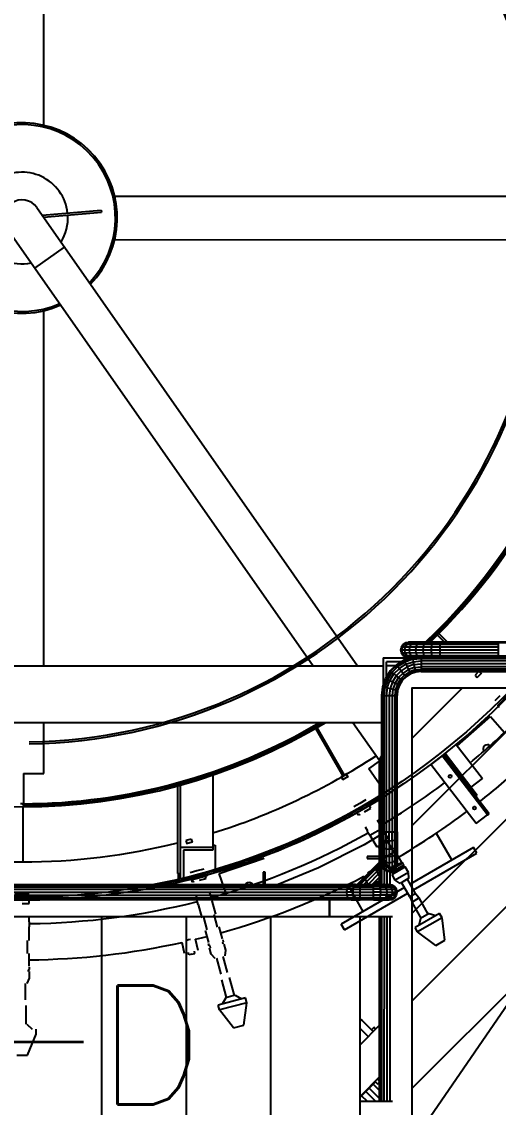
# Model space of a CAD drawing. Header units: metres. Extents: x 0 to 63075, y 0 to 44550.
# Drawn here: x 52740 to 52966, y 39950 to 40464 of the extents above; entities that cross this region are included whole.
import ezdxf
from ezdxf.enums import TextEntityAlignment as Align

# ---------------------------------------------------------------- set-up
doc = ezdxf.new("R2010")
doc.units = ezdxf.units.M
doc.header["$LTSCALE"] = 75
for name, color, linetype in [('GSB', 7, 'Continuous'), ('ML6', 1, 'Continuous'), ('SDM', 7, 'Continuous'), ('SL1', 8, 'Continuous')]:
    doc.layers.add(name, color=color, linetype=linetype)
doc.styles.add('Arial', font='arial.ttf')
doc.styles.add('ROMANS', font='ROMANS.SHX')
doc.styles.add('txt.shx-b', font='txt.shx')
doc.dimstyles.new('75___1-75', dxfattribs={"dimscale": 75, "dimtxt": 2.5, "dimasz": 2, "dimexe": 1.5, "dimexo": 1, "dimgap": 0.5, "dimtad": 1, "dimdec": 0, "dimzin": 12, "dimtxsty": 'ROMANS', "dimcen": 0, "dimclrd": 256, "dimclre": 256, "dimclrt": 3, "dimazin": 3, "dimtfac": 1, "dimtdec": 0, "dimtmove": 0, "dimatfit": 0, "dimfxl": 1, "dimlwd": -1, "dimlwe": -1, "dimarcsym": 0})
doc.dimstyles.new('ANSI_FRACTIONAL_L', dxfattribs={"dimtxt": 0.18, "dimasz": 0.18, "dimexe": 0.18, "dimexo": 0.0625, "dimgap": 0.09, "dimtad": 0, "dimtih": 1, "dimtoh": 1, "dimdec": 4, "dimzin": 0, "dimdsep": 46, "dimtxsty": 'Standard', "dimcen": 0.09, "dimadec": 0, "dimazin": 0, "dimtfac": 1, "dimtdec": 4, "dimtofl": 0, "dimtmove": 0, "dimatfit": 3, "dimfxl": 1, "dimtolj": 1, "dimtzin": 0, "dimarcsym": 0})

# ---------------------------------------------------------------- blocks, each defined once
blk = doc.blocks.new('A$C6bae614f')
at = {"layer": 'SL1'}
h = blk.add_hatch(dxfattribs=at)
h.set_pattern_fill('_USER', color=256, scale=195, angle=44.9981, style=0, pattern_type=0)
h.set_pattern_definition([(44.99813, (326091.56, -18363.04), (-137.8813, 137.89033), [])])
h.paths.add_polyline_path([(367206, 41621.6), (368140.6, 42173.6), (366599.5, 42173.6), (366599.4, 40739.4)])
for p, q in [((365438.6, 43946.7), (365438.7, 45404.5)), ((367120.4, 43722.7), (365662.5, 43722.8)), ((365417.2, 43687.3), (366428.1, 42243.5)), ((365434, 43663.3), (365620, 43679.6)), ((365438.2, 43657.3), (365620.5, 43673.2)), ((365620, 43679.6), (365620.5, 43673.2)), ((365323.6, 43621.8), (366288.5, 42243.5)), ((365662.5, 43586.3), (367120.4, 43586.2)), ((365411, 43496.9), (365504.6, 43562.5)), ((365438.6, 42243.5), (365438.6, 43362.4)), ((366810.4, 42849.1), (366815.9, 42845.9)), ((366679.8, 42340.6), (366702.4, 42317.9)), ((366711.4, 42317.9), (366684.3, 42345.1)), ((366566.3, 42302.8), (366571.6, 42310.7)), ((366569.4, 42302.8), (366574.5, 42310.7)), ((366571.6, 42310.7), (366579.5, 42316)), ((366871.7, 42310.7), (366571.6, 42310.7)), ((366574.5, 42310.7), (366582.2, 42316)), ((366578.4, 42302.8), (366583.2, 42310.7)), ((366579.5, 42316), (366588.8, 42317.9)), ((373156.2, 42315.8), (366579.5, 42316)), ((366582.2, 42316), (366591.3, 42317.9)), ((366583.2, 42310.7), (366590.3, 42316)), ((373146.8, 42317.7), (366588.8, 42317.9)), ((366590.3, 42316), (366598.7, 42317.9)), ((366593, 42302.8), (366597.2, 42310.7)), ((366597.2, 42310.7), (366603.3, 42316)), ((366603.3, 42316), (366610.6, 42317.9)), ((366612.4, 42302.8), (366615.7, 42310.7)), ((366615.7, 42310.7), (366620.7, 42316)), ((366620.7, 42316), (366626.5, 42317.9)), ((366635.7, 42302.8), (366638, 42310.7)), ((366638, 42310.7), (366641.4, 42316)), ((366641.4, 42316), (366645.4, 42317.9)), ((366661.6, 42302.8), (366662.7, 42310.7)), ((366662.7, 42310.7), (366664.5, 42316)), ((366664.5, 42316), (366666.6, 42317.9)), ((366688.8, 42316), (366688.8, 42317.9)), ((366688.8, 42310.7), (366688.8, 42316)), ((366688.8, 42302.8), (366688.8, 42310.7)), ((366871.7, 42313.5), (366871.7, 42274.4)), ((366564.4, 42293.5), (366566.3, 42302.8)), ((366871.7, 42293.5), (366564.4, 42293.5)), ((366566.3, 42284.2), (366564.4, 42293.5)), ((366871.7, 42302.8), (366566.3, 42302.8)), ((366571.6, 42276.2), (366566.3, 42284.2)), ((366871.7, 42284.1), (366566.3, 42284.2)), ((366567.5, 42293.5), (366569.4, 42302.8)), ((366569.4, 42284.2), (366567.5, 42293.5)), ((366574.5, 42276.2), (366569.4, 42284.2)), ((366574.5, 42276.2), (366571.6, 42276.2)), ((366579.5, 42271), (366571.6, 42276.2)), ((366600.4, 42271.3), (366574.1, 42262.1)), ((366574.5, 42276.2), (366871.7, 42276.2)), ((366582.2, 42271), (366574.5, 42276.2)), ((366576.7, 42293.5), (366578.4, 42302.8)), ((366578.4, 42284.2), (366576.7, 42293.5)), ((366583.2, 42276.2), (366578.4, 42284.2)), ((366579.5, 42271), (366599.5, 42271)), ((366588.8, 42269.1), (366579.5, 42271)), ((366582.2, 42271), (366591.3, 42269.1)), ((366590.3, 42271), (366583.2, 42276.2)), ((366595.9, 42269.7), (366590.3, 42271)), ((366591.6, 42293.5), (366593, 42302.8)), ((366593, 42284.2), (366591.6, 42293.5)), ((366597.2, 42276.2), (366593, 42284.2)), ((366598.2, 42271), (366594, 42270.1)), ((366602.7, 42271.5), (366597.2, 42276.2)), ((366600.4, 42271.3), (366628.1, 42274.4)), ((366600.4, 42271.3), (366600.8, 42269.5)), ((366600.8, 42269.5), (366628.1, 42272.5)), ((366611.3, 42293.5), (366612.4, 42302.8)), ((366612.4, 42284.2), (366611.3, 42293.5)), ((366615.7, 42276.2), (366612.4, 42284.2)), ((366618.5, 42273.3), (366615.7, 42276.2)), ((373075.3, 42274.2), (366628.1, 42274.4)), ((366628.1, 42274.4), (366628.1, 42272.5)), ((366628.1, 42272.5), (366628.1, 42267.2)), ((373084.7, 42272.3), (366628.1, 42272.5)), ((366634.9, 42293.5), (366635.7, 42302.8)), ((366635.7, 42284.2), (366634.9, 42293.5)), ((366638, 42276.2), (366635.7, 42284.2)), ((366639.2, 42274.4), (366638, 42276.2)), ((366661.1, 42293.5), (366661.6, 42302.8)), ((366661.6, 42284.2), (366661.1, 42293.5)), ((366662.7, 42276.2), (366661.6, 42284.2)), ((366688.8, 42293.5), (366688.8, 42302.8)), ((366688.8, 42284.2), (366688.8, 42293.5)), ((366688.8, 42276.2), (366688.8, 42284.2)), ((366688.8, 42276.2), (366688.8, 42274.4)), ((359915.1, 42243.7), (366508.8, 42243.5)), ((366508.8, 42268.5), (366508.8, 42183.5)), ((366508.8, 42268.5), (366592.4, 42268.5)), ((366564.4, 42256), (366518.8, 42256)), ((366518.8, 42208.5), (366518.8, 42256)), ((366518.8, 42245), (366548.3, 42245)), ((366550.5, 42247.3), (366530.8, 42227.6)), ((366551.7, 42245.8), (366532.3, 42226.4)), ((366555, 42241.7), (366536.4, 42223.1)), ((366574.1, 42262.1), (366550.5, 42247.3)), ((366550.5, 42247.3), (366551.7, 42245.8)), ((366574.9, 42260.4), (366551.7, 42245.8)), ((366551.7, 42245.8), (366555, 42241.7)), ((366577.2, 42255.6), (366555, 42241.7)), ((366555, 42241.7), (366559.9, 42235.5)), ((366559.9, 42235.5), (366580.6, 42248.5)), ((366584.7, 42240.1), (366565.7, 42228.2)), ((366574.1, 42262.1), (366574.9, 42260.4)), ((366600.8, 42269.5), (366574.9, 42260.4)), ((366574.9, 42260.4), (366577.2, 42255.6)), ((366602, 42264.3), (366577.2, 42255.6)), ((366577.2, 42255.6), (366580.6, 42248.5)), ((366580.6, 42248.5), (366603.7, 42256.6)), ((366580.6, 42248.5), (366584.7, 42240.1)), ((366605.8, 42247.5), (366584.7, 42240.1)), ((366584.7, 42240.1), (366588.7, 42231.7)), ((366607.9, 42238.4), (366588.7, 42231.7)), ((366590.1, 42269.3), (366588.8, 42269.1)), ((366591.3, 42269.1), (366594.2, 42269.1)), ((366600.8, 42269.5), (366602, 42264.3)), ((366602, 42264.3), (366628.1, 42267.2)), ((366602, 42264.3), (366603.7, 42256.6)), ((366603.7, 42256.6), (366628.1, 42259.3)), ((366603.7, 42256.6), (366605.8, 42247.5)), ((366605.8, 42247.5), (366628.1, 42250)), ((366605.8, 42247.5), (366607.9, 42238.4)), ((366607.9, 42238.4), (366628.1, 42240.7)), ((366607.9, 42238.4), (366609.7, 42230.7)), ((366628.1, 42267.2), (366628.1, 42259.3)), ((373092.6, 42267), (366628.1, 42267.2)), ((373097.9, 42259.1), (366628.1, 42259.3)), ((366628.1, 42259.3), (366628.1, 42250)), ((366628.1, 42250), (366628.1, 42240.7)), ((373099.7, 42249.8), (366628.1, 42250)), ((373097.9, 42240.4), (366628.1, 42240.7)), ((366628.1, 42240.7), (366628.1, 42232.7)), ((366175.8, 42214.4), (366178.9, 42208.9)), ((366516, 42204), (366506.8, 42177.7)), ((366517.7, 42203.2), (366508.6, 42177.3)), ((366530.8, 42227.6), (366516, 42204)), ((366516, 42204), (366517.7, 42203.2)), ((366532.3, 42226.4), (366517.7, 42203.2)), ((366517.7, 42203.2), (366522.4, 42200.9)), ((366536.4, 42223.1), (366522.4, 42200.9)), ((366529.6, 42197.4), (366542.6, 42218.2)), ((366530.8, 42227.6), (366532.3, 42226.4)), ((366532.3, 42226.4), (366536.4, 42223.1)), ((366536.4, 42223.1), (366542.6, 42218.2)), ((366549.9, 42212.3), (366538, 42193.4)), ((366542.6, 42218.2), (366559.9, 42235.5)), ((366542.6, 42218.2), (366549.9, 42212.3)), ((366557.2, 42206.5), (366546.4, 42189.3)), ((366565.7, 42228.2), (366549.9, 42212.3)), ((366549.9, 42212.3), (366557.2, 42206.5)), ((366571.5, 42220.9), (366557.2, 42206.5)), ((366557.2, 42206.5), (366563.4, 42201.6)), ((366559.9, 42235.5), (366565.7, 42228.2)), ((366576.5, 42214.7), (366563.4, 42201.6)), ((366565.7, 42228.2), (366571.5, 42220.9)), ((366579.8, 42210.6), (366567.5, 42198.3)), ((366580.9, 42209.1), (366569, 42197.1)), ((366588.7, 42231.7), (366571.5, 42220.9)), ((366571.5, 42220.9), (366576.5, 42214.7)), ((366592.2, 42224.5), (366576.5, 42214.7)), ((366576.5, 42214.7), (366579.8, 42210.6)), ((366594.5, 42219.8), (366579.8, 42210.6)), ((366579.8, 42210.6), (366580.9, 42209.1)), ((366595.3, 42218.1), (366580.9, 42209.1)), ((366588.7, 42231.7), (366592.2, 42224.5)), ((366609.7, 42230.7), (366592.2, 42224.5)), ((366592.2, 42224.5), (366594.5, 42219.8)), ((366610.8, 42225.5), (366594.5, 42219.8)), ((366594.5, 42219.8), (366595.3, 42218.1)), ((366611.3, 42223.7), (366595.3, 42218.1)), ((366609.7, 42230.7), (366628.1, 42232.7)), ((366609.7, 42230.7), (366610.8, 42225.5)), ((366610.8, 42225.5), (366628.1, 42227.5)), ((366610.8, 42225.5), (366611.3, 42223.7)), ((366628.1, 42225.6), (366611.3, 42223.7)), ((366628.1, 42232.7), (366628.1, 42227.5)), ((373092.6, 42232.5), (366628.1, 42232.7)), ((366628.1, 42227.5), (366628.1, 42225.6)), ((373084.7, 42227.2), (366628.1, 42227.5)), ((366628.1, 42225.6), (373075.3, 42225.4)), ((366810.6, 42226.5), (366798.3, 42214.2)), ((366798.3, 42214.2), (366805.3, 42207.1)), ((366819.1, 42220.8), (366804, 42205.8)), ((366810.6, 42226.5), (366817.7, 42219.5)), ((366506.8, 42177.7), (366503.7, 42150)), ((366508.6, 42177.3), (366505.5, 42150)), ((366506.8, 42177.7), (366508.6, 42177.3)), ((366508.6, 42177.3), (366513.8, 42176.1)), ((366513.8, 42176.1), (366510.8, 42150)), ((366522.4, 42200.9), (366513.8, 42176.1)), ((366513.8, 42176.1), (366521.5, 42174.3)), ((366521.5, 42174.3), (366518.7, 42150)), ((366521.5, 42174.3), (366529.6, 42197.4)), ((366521.5, 42174.3), (366530.6, 42172.2)), ((366522.4, 42200.9), (366529.6, 42197.4)), ((366530.6, 42172.2), (366528.1, 42150)), ((366529.6, 42197.4), (366538, 42193.4)), ((366538, 42193.4), (366530.6, 42172.2)), ((366530.6, 42172.2), (366539.7, 42170.2)), ((366539.7, 42170.2), (366537.4, 42150)), ((366538, 42193.4), (366546.4, 42189.3)), ((366546.4, 42189.3), (366539.7, 42170.2)), ((366539.7, 42170.2), (366547.4, 42168.4)), ((366547.4, 42168.4), (366545.3, 42150)), ((366546.4, 42189.3), (366553.5, 42185.9)), ((366553.5, 42185.9), (366547.4, 42168.4)), ((366547.4, 42168.4), (366552.6, 42167.2)), ((366558.3, 42183.6), (366552.6, 42167.2)), ((366563.4, 42201.6), (366553.5, 42185.9)), ((366553.5, 42185.9), (366558.3, 42183.6)), ((366560, 42182.8), (366554.4, 42166.8)), ((366567.5, 42198.3), (366558.3, 42183.6)), ((366558.3, 42183.6), (366560, 42182.8)), ((366569, 42197.1), (366560, 42182.8)), ((366563.4, 42201.6), (366567.5, 42198.3)), ((366567.5, 42198.3), (366569, 42197.1)), ((366503.7, 42150), (366503.7, 41720.5)), ((366503.7, 42150), (366552.5, 42150)), ((366505.5, 42150), (366505.5, 41720.5)), ((366510.8, 42150), (366510.8, 41720.5)), ((366518.7, 42150), (366518.7, 41720.5)), ((366528.1, 42150), (366528.1, 41720.5)), ((366537.4, 42150), (366537.4, 41720.5)), ((366545.3, 42150), (366545.3, 41720.5)), ((366550.6, 42150), (366552.6, 42167.2)), ((366550.6, 42150), (366550.6, 41720.5)), ((366554.4, 42166.8), (366552.5, 42150)), ((366552.5, 41720.5), (366552.5, 42150)), ((366552.6, 42167.2), (366554.4, 42166.8)), ((366876.1, 42148.7), (366860.4, 42133)), ((366870.8, 42119.5), (366905.3, 42154)), ((360973.8, 42065.7), (366503.7, 42065.5)), ((365438.6, 41904.5), (365438.6, 42065.5)), ((366413.2, 42065.5), (366497.7, 41944.8)), ((366742.4, 41991.5), (366847.6, 42083.7)), ((366847.6, 42083.7), (366891.5, 42033.7)), ((366295.1, 42046.4), (366381.8, 41896.2)), ((366387.3, 41899.4), (366300.6, 42049.6)), ((366699.3, 41964.2), (366694.3, 41960.4)), ((366842.4, 41777.8), (366699.2, 41964.4)), ((366704.2, 41968.3), (366805.3, 41836.5)), ((366738.8, 41996.2), (366821.4, 41888.5)), ((366463.1, 41919.5), (366497.4, 41943.6)), ((366499.3, 41952.8), (366497.4, 41943.5)), ((366499.3, 41950.1), (366497.4, 41941)), ((366497.4, 41554.9), (366497.4, 41943.5)), ((366499.3, 41942), (366497.4, 41933.6)), ((366499.3, 41929), (366497.4, 41921.7)), ((366503.7, 41959.4), (366499.3, 41952.8)), ((366503.7, 41956.5), (366499.3, 41950.1)), ((366499.3, 41950.1), (366499.3, 41952.8)), ((366499.3, 41942), (366499.3, 41950.1)), ((366503.7, 41947.9), (366499.3, 41942)), ((366499.3, 41554.9), (366499.3, 41942)), ((366503.7, 41934.1), (366499.3, 41929)), ((366694.3, 41960.4), (366659, 41933.3)), ((366802, 41746.9), (366659, 41933.3)), ((366837.3, 41773.9), (366694.3, 41960.4)), ((365375.1, 41904.5), (365438.6, 41904.5)), ((365375.1, 41904.5), (365375.1, 41809.3)), ((365971.6, 41899.7), (365971.6, 41663.4)), ((366392, 41902.4), (366376.8, 41893.7)), ((366398.6, 41894.7), (366380.2, 41884.1)), ((366392, 41902.4), (366397, 41893.8)), ((366497.4, 41870.5), (366463.1, 41919.5)), ((366499.3, 41911.7), (366497.4, 41905.9)), ((366503.7, 41915.8), (366499.3, 41911.7)), ((365860.5, 41865.5), (365860.5, 41589.5)), ((365870, 41571.3), (365870, 41868.1)), ((366376.8, 41893.7), (366381.8, 41885)), ((366499.3, 41890.9), (366497.4, 41886.9)), ((366499.3, 41867.8), (366497.4, 41865.8)), ((366503.7, 41893.8), (366499.3, 41890.9)), ((366503.7, 41869.3), (366499.3, 41867.8)), ((366786.2, 41861.5), (366821.4, 41888.5)), ((366499.3, 41843.5), (366497.4, 41843.5)), ((366503.7, 41843.5), (366499.3, 41843.5)), ((366800.2, 41832.7), (366805.3, 41836.5)), ((365375.1, 41809.3), (365365.5, 41809.3)), ((365372.7, 41809.3), (365372.7, 41804.5)), ((365373.5, 41626), (365373.5, 41799.5)), ((366435.1, 41810.3), (366415.8, 41799.2)), ((366454.3, 41821.4), (366435.1, 41810.3)), ((366450.3, 41783.9), (366469.6, 41795)), ((366469.6, 41795), (366464.5, 41803.8)), ((366464.8, 41792.2), (366469.6, 41795)), ((366431, 41772.8), (366426, 41781.5)), ((366435.9, 41775.5), (366431, 41772.8)), ((366498.2, 41744.8), (366490.7, 41757.9)), ((366802, 41746.9), (366837.3, 41773.9)), ((366837.3, 41773.9), (366842.4, 41777.8)), ((366297.3, 41725.1), (366297.3, 41725.1)), ((366460.1, 41722.8), (366452.6, 41735.9)), ((366507.3, 41732.2), (366466.6, 41708.7)), ((366507.3, 41732.2), (366499.5, 41745.6)), ((366527.5, 41694.1), (366506.3, 41731.6)), ((365903.7, 41697.7), (365886.8, 41693.2)), ((365886.8, 41693.2), (365889.4, 41683.5)), ((365903.7, 41697.7), (365906.3, 41688.1)), ((366274.4, 41703.8), (366274.5, 41703.9)), ((366304.9, 41718.3), (366304.6, 41718.1)), ((366497.4, 41708.7), (366448.6, 41679.7)), ((366466.6, 41708.7), (366458.8, 41722.1)), ((366489.4, 41672.1), (366467.6, 41709.3)), ((366527.5, 41694.1), (366489.4, 41672.1)), ((366503.7, 41698.3), (366503.7, 41720.5)), ((366503.7, 41720.5), (366552.5, 41720.5)), ((366503.7, 41698.3), (366503.7, 41623)), ((366503.7, 41698.3), (366505.5, 41696.2)), ((366505.5, 41696.2), (366505.5, 41720.5)), ((366505.5, 41696.2), (366505.5, 41622)), ((366505.5, 41696.2), (366510.8, 41694.4)), ((366510.8, 41694.4), (366510.8, 41720.5)), ((366510.8, 41694.4), (366518.7, 41693.3)), ((366510.8, 41694.4), (366510.8, 41606.2)), ((366518.7, 41693.3), (366518.7, 41720.5)), ((366518.7, 41693.3), (366518.7, 41598)), ((366518.7, 41693.3), (366528.1, 41692.8)), ((366543.4, 41655.9), (366522.9, 41691.5)), ((366528.1, 41692.8), (366528.1, 41720.5)), ((366528.1, 41692.8), (366537.4, 41693.3)), ((366528.1, 41692.8), (366528.1, 41596.1)), ((366537.4, 41693.3), (366537.4, 41720.5)), ((366537.4, 41693.3), (366545.3, 41694.4)), ((366537.4, 41693.3), (366537.4, 41598)), ((366545.3, 41694.4), (366545.3, 41720.5)), ((366545.3, 41694.4), (366550.6, 41696.2)), ((366545.3, 41694.4), (366545.3, 41603.3)), ((366550.6, 41696.2), (366550.6, 41720.5)), ((366550.6, 41696.2), (366552.5, 41698.3)), ((366550.6, 41611.2), (366550.6, 41696.2)), ((366552.5, 41720.5), (366552.5, 41698.3)), ((366552.5, 41698.3), (366552.5, 41623)), ((366676.3, 41716.3), (366725.2, 41631.5)), ((365870, 41672.9), (365971.6, 41672.9)), ((365879.6, 41663.4), (365879.6, 41571.3)), ((365971.6, 41663.4), (365879.6, 41663.4)), ((365908.1, 41688.5), (365887.5, 41683)), ((365971.6, 41679.2), (365978.7, 41679.2)), ((365978.7, 41679.2), (365978.7, 41599.2)), ((366448.6, 41679.7), (366305, 41607.8)), ((366514.5, 41639.3), (366494, 41674.8)), ((366503.7, 41677.1), (366505.5, 41673.1)), ((366503.7, 41658.2), (366505.5, 41652.4)), ((366505.5, 41673.1), (366510.8, 41669.7)), ((366548, 41658.6), (366509.9, 41636.6)), ((366510.8, 41669.7), (366518.7, 41667.4)), ((366518.7, 41667.4), (366528.1, 41666.6)), ((366528.1, 41666.6), (366537.4, 41667.4)), ((366537.4, 41667.4), (366545.3, 41669.7)), ((366545.3, 41669.7), (366550.6, 41673.1)), ((366568, 41624), (366548, 41658.6)), ((366550.6, 41673.1), (366552.5, 41677.1)), ((366550.6, 41652.4), (366552.5, 41658.2)), ((366794, 41671.2), (366594.2, 41555.9)), ((366804.3, 41653.4), (366794, 41671.2)), ((365992, 41589.8), (366134, 41638)), ((366426.6, 41554.9), (366497.4, 41625.7)), ((366429.3, 41554.9), (366497.4, 41623.1)), ((366458.3, 41643.5), (366458.3, 41637.2)), ((366497.4, 41643.5), (366458.3, 41643.5)), ((366458.3, 41637.2), (366497.4, 41637.2)), ((366503.7, 41642.3), (366505.5, 41635)), ((366503.7, 41630.4), (366505.5, 41622)), ((366503.7, 41623), (366505.5, 41613.9)), ((366503.7, 41623), (366503.7, 41620.5)), ((366505.5, 41652.4), (366510.8, 41647.4)), ((366505.5, 41635), (366510.8, 41628.9)), ((366505.5, 41622), (366510.8, 41614.9)), ((366505.5, 41622), (366505.5, 41613.9)), ((366529.9, 41602), (366509.9, 41636.6)), ((366510.8, 41647.4), (366518.7, 41644.1)), ((366510.8, 41628.9), (366518.7, 41624.7)), ((366518.7, 41644.1), (366528.1, 41643)), ((366518.7, 41624.7), (366528.1, 41623.3)), ((366528.1, 41643), (366537.4, 41644.1)), ((366528.1, 41623.3), (366537.4, 41624.7)), ((366568, 41624), (366529.9, 41602)), ((366570.7, 41622.2), (366530.1, 41598.8)), ((366537.4, 41644.1), (366545.3, 41647.4)), ((366537.4, 41624.7), (366545.3, 41628.9)), ((366545.3, 41647.4), (366550.6, 41652.4)), ((366545.3, 41628.9), (366550.6, 41635)), ((366545.3, 41614.9), (366550.6, 41622)), ((366550.6, 41635), (366552.5, 41642.3)), ((366550.6, 41622), (366552.5, 41630.4)), ((366550.6, 41613.9), (366552.5, 41623)), ((366552.5, 41623), (366552.5, 41620.5)), ((366568, 41624), (366570.7, 41622.2)), ((366574.3, 41616), (366570.7, 41622.2)), ((366604.5, 41538.1), (366804.3, 41653.4)), ((365860.5, 41589.5), (365870, 41589.5)), ((365978.7, 41599.2), (365863.7, 41564.2)), ((365863.7, 41564.2), (365863.7, 41589.5)), ((365921.5, 41597.6), (365900, 41591.8)), ((365902.2, 41574.9), (365949.4, 41587.6)), ((365942.9, 41603.3), (365921.5, 41597.6)), ((366013.4, 41526.7), (365992, 41589.8)), ((366130.5, 41594), (366136.8, 41594)), ((366130.5, 41594), (366130.5, 41554.9)), ((366136.8, 41594), (366130.5, 41594)), ((366136.8, 41554.9), (366136.8, 41594)), ((366305, 41607.8), (366177.3, 41554.9)), ((366436.7, 41554.9), (366497.4, 41615.6)), ((366447.9, 41554.9), (366497.4, 41604.4)), ((366460.1, 41591.5), (366465.6, 41594.5)), ((366461.1, 41554.9), (366497.4, 41591.2)), ((366465.6, 41594.5), (366471.2, 41597.4)), ((366503.8, 41569.5), (366486.9, 41601.3)), ((366503.7, 41620.5), (366505.5, 41611.2)), ((366504.5, 41554.9), (366504.5, 41616)), ((366505.5, 41613.9), (366510.8, 41606.2)), ((366505.5, 41613.9), (366505.5, 41611.2)), ((366505.5, 41611.2), (366510.8, 41603.3)), ((366510.8, 41614.9), (366518.7, 41610.1)), ((366510.8, 41606.2), (366510.8, 41603.3)), ((366510.8, 41606.2), (366518.7, 41601.1)), ((366510.8, 41603.3), (366518.7, 41598)), ((366512.5, 41554.9), (366512.5, 41602.2)), ((366518.7, 41610.1), (366528.1, 41608.4)), ((366518.7, 41601.1), (366528.1, 41599.2)), ((366518.7, 41598), (366528.1, 41596.1)), ((366521.8, 41554.9), (366521.8, 41597.4)), ((366528.1, 41608.4), (366537.4, 41610.1)), ((366528.1, 41599.2), (366537.4, 41601.1)), ((366528.1, 41596.1), (366537.4, 41598)), ((366529.9, 41602), (366530.1, 41598.8)), ((366533.7, 41592.5), (366530.1, 41598.8)), ((366531.1, 41554.3), (366531.1, 41596.7)), ((366574.3, 41616), (366533.7, 41592.5)), ((366536.6, 41593.2), (366533.7, 41592.5)), ((366572.3, 41613.8), (366536.6, 41593.2)), ((366539.6, 41588), (366536.6, 41593.2)), ((366578.1, 41610.3), (366536.8, 41586.4)), ((366537.4, 41610.1), (366545.3, 41614.9)), ((366537.4, 41601.1), (366545.3, 41606.2)), ((366537.4, 41598), (366545.3, 41603.3)), ((366545.3, 41606.2), (366550.6, 41613.9)), ((366545.3, 41603.3), (366550.6, 41611.2)), ((366588.3, 41592.7), (366546.9, 41568.8)), ((366550.6, 41611.2), (366552.5, 41620.5)), ((366572.3, 41613.8), (366574.3, 41616)), ((366575.3, 41608.6), (366572.3, 41613.8)), ((366588.3, 41592.7), (366578.1, 41610.3)), ((366590, 41574.5), (366588.3, 41592.7)), ((363510.5, 41553.2), (366402.3, 41553.1)), ((363515.8, 41555), (366407.5, 41554.9)), ((365879.6, 41571.3), (365870, 41571.3)), ((365952.8, 41581.9), (365902.1, 41568.4)), ((365907.9, 41562.4), (365906, 41569.4)), ((365913.2, 41563.8), (365907.9, 41562.4)), ((365929.3, 41568.1), (365950.8, 41573.9)), ((365945.5, 41572.4), (365950.8, 41573.9)), ((365950.8, 41573.9), (365949, 41580.9)), ((366395.9, 41554.4), (366444.8, 41469.6)), ((366397.8, 41547.8), (366402.3, 41553.1)), ((366402.3, 41553.1), (366407.5, 41554.9)), ((366418.2, 41553.1), (366402.3, 41553.1)), ((366421, 41554.9), (366407.5, 41554.9)), ((366415.9, 41547.8), (366418.2, 41553.1)), ((366418.2, 41553.1), (366421, 41554.9)), ((366418.2, 41553.1), (366435.7, 41553.1)), ((366421, 41554.9), (366435.7, 41554.9)), ((366435.7, 41554.9), (366478, 41554.9)), ((366435.7, 41553.1), (366435.7, 41554.9)), ((366435.7, 41553.1), (366478, 41553.1)), ((366435.7, 41547.8), (366435.7, 41553.1)), ((366465, 41548.8), (366448.1, 41580.7)), ((366503.8, 41569.5), (366465, 41548.8)), ((366474.3, 41554.9), (366497.4, 41578)), ((366479.1, 41548.5), (366475.9, 41554.6)), ((366493.5, 41554.9), (366478, 41554.9)), ((366478, 41553.1), (366478, 41554.9)), ((366478, 41547.8), (366478, 41553.1)), ((366496.4, 41553.1), (366478, 41553.1)), ((366487.7, 41553), (366479.1, 41548.5)), ((366487.7, 41552.9), (366479.1, 41548.5)), ((366485.5, 41554.9), (366497.4, 41566.8)), ((366496.2, 41557.5), (366487.7, 41553)), ((366487.7, 41552.9), (366496.2, 41557.5)), ((366496.2, 41557.5), (366492.9, 41563.7)), ((366493, 41554.9), (366497.4, 41559.3)), ((366496.4, 41553.1), (366493.5, 41554.9)), ((366493.5, 41554.9), (366528, 41554.9)), ((366497.4, 41556.7), (366495.6, 41554.9)), ((366496.4, 41553.1), (366534.5, 41553.1)), ((366498.8, 41547.8), (366496.4, 41553.1)), ((366512.9, 41553.1), (366507.4, 41554.9)), ((366517.6, 41547.8), (366512.9, 41553.1)), ((366526.1, 41553.1), (366518.5, 41554.9)), ((366534.5, 41553.1), (366525.6, 41554.9)), ((366532.5, 41547.8), (366526.1, 41553.1)), ((366537.4, 41553.1), (366528, 41554.9)), ((366542, 41547.8), (366534.5, 41553.1)), ((366534.5, 41553.1), (366537.4, 41553.1)), ((366546.9, 41568.8), (366536.8, 41586.4)), ((366545.3, 41547.8), (366537.4, 41553.1)), ((366561.8, 41558.2), (366546.9, 41568.8)), ((366590, 41574.5), (366561.8, 41558.2)), ((366592.7, 41516), (366566.7, 41561)), ((366611.1, 41526.6), (366585.1, 41571.6)), ((363502, 41530.6), (366393.8, 41530.5)), ((363503.1, 41540), (366394.8, 41539.9)), ((363503.1, 41521.3), (366394.8, 41521.2)), ((363506.1, 41547.9), (366397.8, 41547.8)), ((365370.3, 41525), (365348, 41525)), ((365392.5, 41525), (365348, 41525)), ((365923.1, 41506.6), (365919.2, 41521.2)), ((365965.5, 41518), (365961.6, 41532.6)), ((365971, 41503.4), (365967, 41518.4)), ((366575.8, 41545.2), (366376, 41429.9)), ((366386.3, 41412.1), (366586.1, 41527.4)), ((366393.8, 41530.5), (366394.8, 41539.9)), ((366394.8, 41521.2), (366393.8, 41530.5)), ((366413.8, 41530.5), (366393.8, 41530.5)), ((366394.8, 41539.9), (366397.8, 41547.8)), ((366414.3, 41539.9), (366394.8, 41539.9)), ((366414.3, 41521.2), (366394.8, 41521.2)), ((366397.8, 41513.3), (366394.8, 41521.2)), ((366415.9, 41547.8), (366397.8, 41547.8)), ((366413.8, 41530.5), (366414.3, 41539.9)), ((366413.8, 41530.5), (366435.7, 41530.5)), ((366414.3, 41521.2), (366413.8, 41530.5)), ((366414.3, 41539.9), (366415.9, 41547.8)), ((366414.3, 41539.9), (366435.7, 41539.9)), ((366414.3, 41521.2), (366435.7, 41521.2)), ((366415.9, 41513.3), (366414.3, 41521.2)), ((366415.9, 41547.8), (366435.7, 41547.8)), ((366435.7, 41547.8), (366478, 41547.8)), ((366435.7, 41539.9), (366435.7, 41547.8)), ((366435.7, 41530.5), (366435.7, 41539.9)), ((366435.7, 41539.9), (366478, 41539.9)), ((366435.7, 41521.2), (366435.7, 41530.5)), ((366435.7, 41530.5), (366478, 41530.5)), ((366435.7, 41521.2), (366478, 41521.2)), ((366435.7, 41513.3), (366435.7, 41521.2)), ((366498.8, 41547.8), (366478, 41547.8)), ((366478, 41539.9), (366478, 41547.8)), ((366478, 41530.5), (366478, 41539.9)), ((366500.5, 41539.9), (366478, 41539.9)), ((366478, 41521.2), (366478, 41530.5)), ((366501, 41530.5), (366478, 41530.5)), ((366500.5, 41521.2), (366478, 41521.2)), ((366478, 41513.3), (366478, 41521.2)), ((366500.5, 41539.9), (366498.8, 41547.8)), ((366498.8, 41547.8), (366542, 41547.8)), ((366498.8, 41513.3), (366500.5, 41521.2)), ((366500.5, 41539.9), (366547, 41539.9)), ((366501, 41530.5), (366500.5, 41539.9)), ((366500.5, 41521.2), (366501, 41530.5)), ((366536.7, 41521.2), (366500.5, 41521.2)), ((366501, 41530.5), (366538.2, 41530.5)), ((366520.7, 41539.9), (366517.6, 41547.8)), ((366517.6, 41513.3), (366520.7, 41521.2)), ((366521.8, 41530.5), (366520.7, 41539.9)), ((366520.7, 41521.2), (366521.8, 41530.5)), ((366536.7, 41539.9), (366532.5, 41547.8)), ((366532.5, 41513.3), (366536.7, 41521.2)), ((366538.2, 41530.5), (366536.7, 41539.9)), ((366536.7, 41521.2), (366538.2, 41530.5)), ((366547, 41521.2), (366536.7, 41521.2)), ((366538.2, 41530.5), (366548.8, 41530.5)), ((366542, 41547.8), (366545.3, 41547.8)), ((366547, 41539.9), (366542, 41547.8)), ((366542, 41513.3), (366547, 41521.2)), ((366550.6, 41539.9), (366545.3, 41547.8)), ((366545.3, 41513.3), (366550.6, 41521.2)), ((366547, 41539.9), (366550.6, 41539.9)), ((366548.8, 41530.5), (366547, 41539.9)), ((366547, 41521.2), (366548.8, 41530.5)), ((366547, 41521.2), (366550.6, 41521.2)), ((366548.8, 41530.5), (366552.4, 41530.5)), ((366552.4, 41530.5), (366550.6, 41539.9)), ((366550.6, 41521.2), (366552.4, 41530.5)), ((366611.1, 41526.6), (366592.7, 41516)), ((366611.1, 41526.6), (366621.8, 41512.3)), ((363506.1, 41513.4), (366397.8, 41513.3)), ((363510.5, 41508.1), (366402.3, 41508)), ((366407.5, 41506.1), (363515.8, 41506.2)), ((365370.3, 41494.5), (365392.5, 41494.5)), ((365387, 41494.5), (365392.5, 41494.5)), ((365392.5, 41494.5), (365392.5, 41504.6)), ((365392.5, 41494.5), (365392.5, 41494.5)), ((365925.6, 41491.3), (365921.6, 41506.2)), ((365938.2, 41450), (365926.7, 41491.6)), ((365980.7, 41461.4), (365969.9, 41503.1)), ((366339.3, 41506.1), (366339.3, 41454.5)), ((366339.3, 41454.5), (366339.3, 41506.1)), ((366415.9, 41513.3), (366397.8, 41513.3)), ((366402.3, 41508), (366397.8, 41513.3)), ((366418.2, 41508), (366402.3, 41508)), ((366407.5, 41506.1), (366402.3, 41508)), ((366407.5, 41506.1), (366421, 41506.1)), ((366415.9, 41513.3), (366435.7, 41513.3)), ((366418.2, 41508), (366415.9, 41513.3)), ((366418.2, 41508), (366435.7, 41508)), ((366421, 41506.1), (366418.2, 41508)), ((366421, 41506.1), (366435.7, 41506.1)), ((366435.7, 41513.3), (366478, 41513.3)), ((366435.7, 41508), (366435.7, 41513.3)), ((366435.7, 41506.1), (366435.7, 41508)), ((366435.7, 41508), (366478, 41508)), ((366478, 41506.1), (366435.7, 41506.1)), ((366498.8, 41513.3), (366478, 41513.3)), ((366478, 41508), (366478, 41513.3)), ((366478, 41506.1), (366478, 41508)), ((366496.4, 41508), (366478, 41508)), ((366478, 41506.1), (366493.5, 41506.1)), ((366493.5, 41506.1), (366496.4, 41508)), ((366493.5, 41506.1), (366525.6, 41506.1)), ((366496.4, 41508), (366498.8, 41513.3)), ((366496.4, 41508), (366534.5, 41508)), ((366498.8, 41513.3), (366542, 41513.3)), ((366507.4, 41506.1), (366512.9, 41508)), ((366512.9, 41508), (366517.6, 41513.3)), ((366518.5, 41506.1), (366526.1, 41508)), ((366525.6, 41506.1), (366534.5, 41508)), ((366525.6, 41506.1), (366528, 41506.1)), ((366526.1, 41508), (366532.5, 41513.3)), ((366528, 41506.1), (366537.4, 41508)), ((366534.5, 41508), (366542, 41513.3)), ((366534.5, 41508), (366537.4, 41508)), ((366537.4, 41508), (366545.3, 41513.3)), ((366542, 41513.3), (366545.3, 41513.3)), ((366592.7, 41516), (366599.8, 41499.6)), ((366621.8, 41512.3), (366599.8, 41499.6)), ((366629, 41449), (366599.8, 41499.6)), ((366651, 41461.7), (366621.8, 41512.3)), ((363445.9, 41454.6), (366339.3, 41454.5)), ((365392.3, 41436.7), (365392.3, 41451.8)), ((365621.2, 41454.5), (365621.2, 40604.5)), ((365887.6, 41454.5), (365887.5, 40604.5)), ((365953.9, 41411.8), (365943.3, 41451.4)), ((365986.2, 41420.4), (365975.6, 41460)), ((366153.9, 41454.5), (366153.9, 40604.5)), ((366339.3, 41454.5), (366537.8, 41454.5)), ((366434.9, 41454.5), (366434.9, 40604.5)), ((366497.4, 40870.7), (366497.4, 41454.5)), ((366499.2, 40870.7), (366499.3, 41454.5)), ((366504.5, 40870.7), (366504.5, 41454.5)), ((366512.4, 40870.7), (366512.5, 41454.5)), ((366521.8, 40870.7), (366521.8, 41454.5)), ((366531.1, 40870.7), (366531.1, 41454.5)), ((366686.5, 41463.7), (366609.5, 41419.3)), ((366694.4, 41450), (366617.4, 41405.6)), ((366653.4, 41463.1), (366626.5, 41447.6)), ((366653.4, 41463.1), (366675.2, 41457.3)), ((366694.4, 41450), (366686.5, 41463.7)), ((366703.4, 41379.1), (366694.4, 41450)), ((365392.3, 41378.2), (365392.6, 41421.3)), ((365393.8, 41421.3), (365393.8, 41436.7)), ((366001.7, 41383.2), (365991.3, 41421.8)), ((366386.3, 41412.1), (366376, 41429.9)), ((366617.4, 41405.6), (366609.5, 41419.3)), ((366626.5, 41447.6), (366620.7, 41425.8)), ((365895.1, 41381.2), (365901.3, 41382.6)), ((365925.6, 41347.2), (365917.4, 41382.3)), ((365959.2, 41371.8), (365948.8, 41410.4)), ((366674.3, 41362.3), (366617.4, 41405.6)), ((365387, 41337.2), (365387, 41378.2)), ((365882.7, 41337.3), (365874.6, 41372.4)), ((365889, 41379.8), (365895.1, 41381.2)), ((365960.4, 41361.7), (365958.5, 41368.7)), ((365963.3, 41361.6), (365960.4, 41361.7)), ((365967, 41335.3), (365961.7, 41355)), ((365964.9, 41355.8), (365963.3, 41361.6)), ((366003.2, 41372.3), (366005.7, 41373.8)), ((366004.7, 41366.5), (366003.2, 41372.3)), ((366005.7, 41373.8), (366003.8, 41380.8)), ((366013.1, 41347.7), (366007.9, 41367.3)), ((366010.1, 41329.7), (366013.1, 41347.7)), ((366674.3, 41362.3), (366703.4, 41379.1)), ((365392.3, 41297.2), (365392.3, 41337.2)), ((365896.3, 41333.2), (365894.7, 41340.1)), ((365905.7, 41335.4), (365896.3, 41333.2)), ((365905.7, 41335.4), (365915.1, 41337.6)), ((365915.1, 41337.6), (365913.5, 41344.4)), ((365978.6, 41321.2), (365967, 41335.3)), ((365997.5, 41272.5), (365984.1, 41322.7)), ((366018.1, 41278), (366004.7, 41328.2)), ((365390.9, 41286.3), (365393.8, 41287.1)), ((365390.9, 41280.3), (365390.9, 41286.3)), ((365393.8, 41287.1), (365393.8, 41294.3)), ((365394.2, 41259.9), (365394.2, 41280.3)), ((365386.6, 41243.3), (365394.2, 41259.9)), ((366015.3, 41198.4), (366000.1, 41254.8)), ((366039.8, 41205), (366024.7, 41261.4)), ((365380.9, 41191.4), (365380.9, 41243.3)), ((366074.6, 41197.8), (365988.7, 41174.8)), ((366078.7, 41182.5), (365992.8, 41159.5)), ((366012.5, 41197.6), (366001.2, 41178.1)), ((366042.5, 41205.7), (366012.5, 41197.6)), ((366042.5, 41205.7), (366062.1, 41194.4)), ((366069, 41111.6), (366078.7, 41182.5)), ((366078.7, 41182.5), (366074.6, 41197.8)), ((365383, 41115.2), (365383, 41173.6)), ((365992.8, 41159.5), (365988.7, 41174.8)), ((366036.6, 41102.9), (365992.8, 41159.5)), ((365385.8, 41115.2), (365401.8, 41099.2)), ((366036.6, 41102.9), (366069, 41111.6)), ((366438.9, 41130.1), (366434.9, 41126.1)), ((366497.4, 41111.8), (366434.9, 41048.4)), ((365387.1, 41017.5), (365414.7, 41083.4)), ((365414.7, 41083.4), (365414.7, 41099.2)), ((366479.8, 41104.7), (366472, 41097)), ((366457.1, 41070.9), (366457.1, 41070.9)), ((366457.1, 41070.9), (366457.1, 41070.9)), ((366457.1, 41070.9), (366457.1, 41070.9)), ((366457.1, 41070.9), (366457.1, 41070.9)), ((366457.1, 41070.9), (366457.1, 41070.9)), ((365353.5, 41017.5), (365387.1, 41017.5)), ((366497.4, 40948.9), (366437.1, 40887.6)), ((366484.3, 40933.1), (366434.9, 40883.7)), ((366497.4, 40880.2), (366464.2, 40912.9)), ((366477.1, 40925.8), (366497.4, 40905.9)), ((366491.6, 40925.8), (366497.4, 40931.6)), ((366437.1, 40887.6), (366434.9, 40889.8)), ((366437.1, 40887.6), (366434.9, 40885.4)), ((366537.8, 40870.7), (366434.9, 40870.7)), ((366459.6, 40870.7), (366440.6, 40889.4)), ((366485.7, 40870.7), (366453.6, 40902.3))]:
    blk.add_line(p, q, dxfattribs=at)
blk.add_lwpolyline([(367206, 41621.6), (368140.6, 42173.6), (366599.5, 42173.6), (366599.4, 40739.4)], close=True, dxfattribs=at)
for centre, radius in [((365370.4, 43654.5), 2150), ((365370.4, 43654.5), 2140.5), ((366719.8, 41895.8), 4.76), ((366796.7, 41795.5), 4.76)]:
    blk.add_circle(centre, radius, dxfattribs=at)
for centre, radius, start, end in [((365370.4, 43654.5), 2150, 1.1828, 189), ((365370.4, 43654.5), 2143.5, 1.1864, 75.5738), ((365370.4, 43654.5), 2028.5, 17.5242, 72.754), ((365370.4, 43654.5), 1855, 313.8991, 229.5193), ((365370.4, 43654.5), 1850, 0.0718, 89.9244), ((365370.4, 43654.5), 1845.2, 0.072, 89.9242), ((365370.4, 43654.5), 1656.3, 0.7765, 89.2198), ((365370.4, 43654.5), 1650, 0.7795, 89.2168), ((365370.4, 43654.5), 300, 315.9801, 294.0162), ((365370.4, 43654.5), 294.3, 316.1943, 293.8019), ((365370.4, 43654.5), 144.3, 6.2586, 123.7376), ((365370.4, 43654.5), 57.1, 34.9981, 214.9981), ((365370.4, 43654.5), 144.3, 328.3242, 3.7376), ((365370.4, 43654.5), 1845.2, 313.5833, 359.9242), ((365370.4, 43654.5), 1850, 313.738, 359.9244), ((365370.4, 43654.5), 1650, 270.7795, 359.2168), ((365370.4, 43654.5), 1656.3, 270.7765, 359.2198), ((365370.4, 43654.5), 144.3, 246.2586, 281.672), ((365370.4, 43654.5), 1850, 311.5654, 311.5927), ((365370.4, 43654.5), 1845.2, 311.3105, 311.3428), ((365370.4, 43654.5), 1855, 238.9355, 301.0608), ((365370.4, 43654.5), 1845.2, 270.072, 300.5539), ((365370.4, 43654.5), 1850, 270.0718, 300.8027), ((365370.4, 43654.5), 2222.8, 309.4626, 314.3925), ((366837.4, 41981.6), 13.5, 50.5806, 211.9157), ((365370.4, 43654.5), 2028.5, 287.2423, 303.3837), ((365370.4, 43654.5), 2337.1, 308.1208, 312.4588), ((365370.4, 43654.5), 2222.8, 300.6037, 306.8434), ((365370.4, 43654.5), 2143.5, 286.3021, 301.7218), ((365370.4, 43654.5), 2150, 282.4328, 301.6147), ((365370.4, 43654.5), 2337.1, 300.5375, 306.8754), ((365370.4, 43654.5), 2222.8, 285.6037, 299.3925), ((365370.4, 43654.5), 2028.5, 256.0134, 283.9828), ((365370.4, 43654.5), 2337.1, 298.5375, 299.4588), ((365370.4, 43654.5), 2143.5, 281.6186, 283.3057), ((365370.4, 43654.5), 2337.1, 285.5374, 297.4588), ((366085.5, 41547.6), 13.5, 28.0811, 189.4151), ((365370.4, 43654.5), 2222.8, 270.6037, 284.3925), ((365370.4, 43654.5), 2337.1, 283.5374, 284.4588), ((365370.4, 43654.5), 2337.1, 270.5374, 282.4588)]:
    blk.add_arc(centre, radius, start, end, dxfattribs=at)
for centre, major_axis, ratio, start_param, end_param in [((366519.7, 41049.3), (-80.8, 80.8), 0.000161, 5.343585, 7.303508), ((366503.9, 41033.5), (-80.8, 80.8), 0.000161, 0.547868, 1.02217), ((366527.5, 41057), (-47.7, 47.7), 0.000161, 5.804795, 6.761578), ((366451.6, 40981.2), (-80.8, 80.8), 0.000161, 2.075702, 2.172444), ((366443.9, 40973.5), (47.7, -47.7), 0.000161, 5.675593, 6.283185), ((366396.4, 40927.7), (40.7, -40.1), 0.000296, 5.954801, 6.283578)]:
    blk.add_ellipse(centre, major_axis=major_axis, ratio=ratio, start_param=start_param, end_param=end_param, dxfattribs=at)
for points, weights in [([(366874, 42113.7), (366872.8, 42115.7), (366871.8, 42117.6), (366870.8, 42119.5)], [0.000223063717265, 0.000224151353395, 0.000225238989524, 0.000226326625654]), ([(365949.4, 41587.6), (365950.5, 41585.8), (365951.7, 41583.9), (365952.8, 41581.9)], [0.000226326625394, 0.000225238989638, 0.000224151353882, 0.000223063718127]), ([(365902.1, 41568.4), (365902.1, 41570.6), (365902.2, 41572.8), (365902.2, 41574.9)], [0.000223063712066, 0.000224151351189, 0.000225238990312, 0.000226326629436])]:
    blk.add_rational_spline(points, weights, degree=3, dxfattribs=at)
blk.add_rational_spline([(365952.8, 41581.9), (365944, 41579.5), (365935.6, 41577.2), (365927.5, 41575), (365919.4, 41572.9), (365911, 41570.6), (365902.1, 41568.4)], [0.0412072201902, 0.0444714801284, 0.0477357400666, 0.0510000000049, 0.0477357412755, 0.0444714825461, 0.0412072238167], degree=3, knots=[0, 0, 0, 0, 0.5, 0.5, 0.5, 1, 1, 1, 1], dxfattribs=at)
at = {"layer": 'SL1', "style": 'txt.shx-b'}
blk.add_text('D', height=375, rotation=359.9981, dxfattribs=at).set_placement((365606.5, 41236.8), align=Align.TOP_LEFT)
at = {"layer": 'SL1'}
blk.add_leader([(364687.4, 41058.8), (365563.5, 41058.8)], dimstyle='ANSI_FRACTIONAL_L', override={"dimscale": 1, "dimtxt": 3.175, "dimasz": 3.175, "dimgap": 1.5875, "dimtad": 1, "dimtxsty": 'Arial', "dimlwd": 35}, dxfattribs=at)
blk = doc.blocks.new('zw$15D4')
at = {"layer": 'ML6', "xscale": 0.2502808837766805, "yscale": 0.2502808837766805, "zscale": 0.2502808837766805}
blk.add_blockref('A$C6bae614f', (-85544.74, -3177.34), dxfattribs=at)

msp = doc.modelspace()

# ---------------------------------------------------------------- block references
at = {"layer": 'GSB', "xscale": 0.6000000000000068, "yscale": 0.6000000000000068, "zscale": 0.6000000000000068}
msp.add_blockref('zw$15D4', (49200, 35721.63), dxfattribs=at)

# ---------------------------------------------------------------- leaders
at = {"layer": 'SDM'}
msp.add_leader([(52766.71, 37891.88), (59453.13, 42438.72), (62243.43, 42438.72)], dimstyle='75___1-75', override={"dimtad": 0}, dxfattribs=at)

doc.saveas('drawing.dxf')
